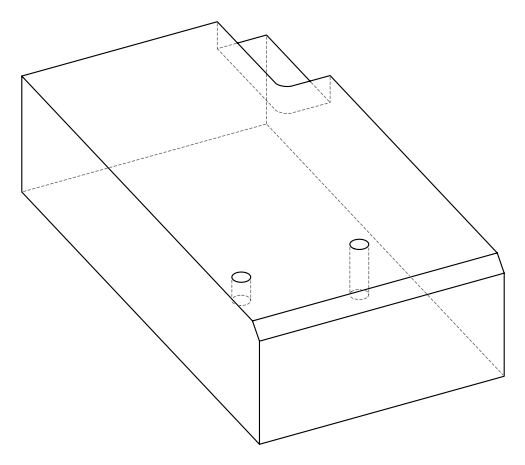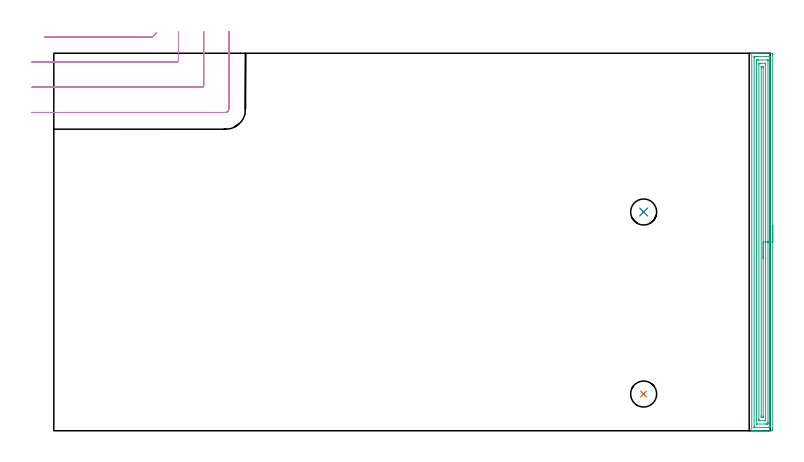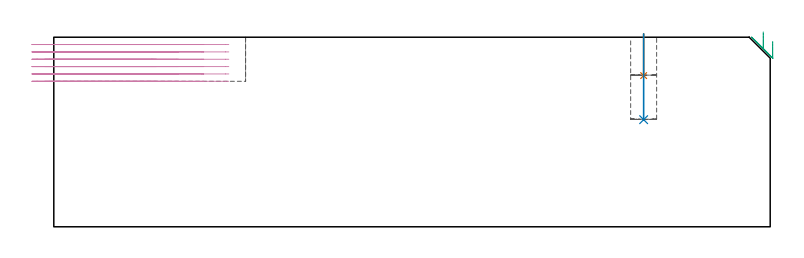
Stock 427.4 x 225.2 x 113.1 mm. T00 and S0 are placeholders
(PLAN: 4 operations, 2 tool changes, 15.9 min)
(1 INDEXABLE_INSERT_DRILL_BLIND_HOLE_FROM_SOLID | STEP1POCKET | NXT0302_002 | 0.1 min | 4276 mm3)
(2 INDEXABLE_INSERT_DRILL_BLIND_HOLE_FROM_SOLID_1 | STEP1POCKET_1 | NXT0302_002 | 0.21 min | 9228 mm3)
(3 AREA_MILL | FG_CHAMFER_SURFACE | UGT0205_001 | 9.23 min | 17592 mm3)
(4 MILL_CORNER_NOTCH_RECTANGULAR | CORNER_NOTCH_RECTANGULAR | UGT0201_136 | Follow Part, ap 5, ae 75% | 6.31 min | 135494 mm3)
(TOOL NXT0302_002 | Index. Insert Drill 15.5mm [880-D1550L20-05] | D15.5 PA176 FL78 Z2)
(TOOL UGT0205_001 | Chamfer Mill 20 x 3 x 45 deg. | D20 FL50 Z2)
(TOOL UGT0201_136 | Carbide End Mill 20.0 | D20 FL30 Z4)
(OP 1 INDEXABLE_INSERT_DRILL_BLIND_HOLE_FROM_SOLID)
G17 G21 G94 G90
T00 M6
G54
G17 G0 G90 X351.9 Y21.9 S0 M3
G43 Z123.1 H1
G94 G81 G98 Z90.2 F250. R115.1
G80
M5
M2
(OP 2 INDEXABLE_INSERT_DRILL_BLIND_HOLE_FROM_SOLID_1)
G17 G21 G94 G90
T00 M6
G54
G17 G0 G90 X351.9 Y130.5 S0 M3
G43 Z123.1 H1
G94 G81 G98 Z63.9 F250. R115.1
G80
M5
M2
(OP 3 AREA_MILL)
G17 G21 G94 G90
T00 M6
G54
G17 G0 G90 X428.9 Y122.6 S1061 M3
G43 Z123.1 H0
Z110.6
G94 G1 Y122.562 Z109.728 F250.
Y122.448 Z108.863
Y122.259 Z108.012
Y121.997 Z107.18
Y121.663 Z106.374
Y121.26 Z105.6
Y120.792 Z104.864
Y120.26 Z104.172
Y119.671 Z103.529
Y119.028 Z102.94
Y118.336 Z102.408
Y117.6 Z101.94
Y116.826 Z101.537
Y116.02 Z101.203
Y115.188 Z100.941
Y114.336 Z100.752
Y113.472 Z100.638
Y112.6 Z100.6
Y0.994
X428.899 Y0.605 Z100.601
X428.895 Y0.107 Z100.603
X428.892 Y0.009 Z100.606
X428.401 Y0. Z101.096
X419.553 Z109.941
X418.982 Z110.514
X418.668 Z110.828
X418.098 Z111.399
X417.784 Z111.711
X417.155 Z112.344
X416.754 Z112.745
X416.42 Z113.071
X416.402 Y0.008 Z113.088
X416.4 Y0.158 Z113.1
Y225.042
X416.403 Y225.192 Z113.088
X416.42 Y225.2 Z113.071
X416.754 Z112.745
X417.155 Z112.344
X417.784 Z111.711
X418.982 Z110.514
X419.553 Z109.941
X427.802 Z101.695
X428.401 Y225.196 Z101.096
X428.892 Y225.191 Z100.606
X428.895 Y225.093 Z100.603
X428.899 Y224.595 Z100.601
X428.9 Y224.092 Z100.6
Y112.6
X427.486 Z102.014
Y2.389
X427.484 Y2.174 Z102.016
X427.481 Y2.067 Z102.019
X427.479 Y2.022 Z102.021
X427.404 Y2.01 Z102.096
X427.015 Y2.002 Z102.485
X426.632 Y2.001 Z102.868
X426.133 Y2. Z103.367
X418.169 Y2.001 Z111.331
X417.937 Y2.004 Z111.563
X417.835 Y2.009 Z111.665
X417.821 Y2.011 Z111.679
X417.819 Y2.027 Z111.681
X417.816 Y2.073 Z111.684
X417.815 Y2.168 Z111.685
X417.814 Y2.358 Z111.686
Y222.811
X417.816 Y223.026 Z111.684
X417.819 Y223.133 Z111.681
X417.821 Y223.178 Z111.679
X417.897 Y223.19 Z111.603
X418.285 Y223.197 Z111.215
X418.668 Y223.199 Z110.832
X419.167 Y223.2 Z110.333
X427.131 Z102.369
X427.363 Y223.196 Z102.137
X427.466 Y223.191 Z102.034
X427.479 Y223.189 Z102.021
X427.481 Y223.173 Z102.019
X427.484 Y223.127 Z102.016
X427.485 Y223.032 Z102.015
X427.486 Y222.842 Z102.014
Y112.6
X426.072 Z103.428
X426.071 Y5.067 Z103.429
Y4.74 Z103.43
X426.066 Y4.174 Z103.434
X426.065 Y4.02 Z103.435
X425.913 Y4.006 Z103.587
X425.747 Y4.003 Z103.753
X425.035 Y4. Z104.465
X424.862 Z104.638
X419.553 Y4.001 Z109.947
X419.381 Y4.004 Z110.119
X419.266 Y4.009 Z110.234
X419.234 Y4.012 Z110.266
X419.233 Y4.027 Z110.267
X419.231 Y4.065 Z110.269
X419.229 Y4.174 Z110.271
Y220.133
X419.23 Y220.46 Z110.27
X419.234 Y221.026 Z110.266
X419.235 Y221.18 Z110.265
X419.387 Y221.194 Z110.113
X419.553 Y221.197 Z109.947
X420.265 Y221.2 Z109.235
X420.438 Z109.062
X425.747 Y221.199 Z103.753
X425.92 Y221.196 Z103.58
X426.034 Y221.191 Z103.466
X426.066 Y221.188 Z103.434
X426.067 Y221.173 Z103.433
X426.07 Y221.135 Z103.43
X426.071 Y221.026 Z103.429
X426.072 Y112.6 Z103.428
X424.657 Z104.843
Y6.851
X424.655 Y6.168 Z104.845
X424.653 Y6.068 Z104.847
X424.651 Y6.016 Z104.849
X424.61 Y6.01 Z104.89
X423.937 Y6. Z105.563
X421.282 Z108.218
X420.89 Y6.004 Z108.61
X420.694 Y6.008 Z108.806
X420.651 Y6.01 Z108.849
X420.648 Y6.043 Z108.852
X420.646 Y6.101 Z108.854
X420.643 Y6.645 Z108.857
Y6.851
Y218.349
X420.645 Y219.032 Z108.855
X420.647 Y219.132 Z108.853
X420.649 Y219.184 Z108.851
X420.69 Y219.19 Z108.81
X421.364 Y219.2 Z108.136
X424.018 Z105.482
X424.41 Y219.196 Z105.09
X424.606 Y219.192 Z104.894
X424.649 Y219.19 Z104.851
X424.652 Y219.157 Z104.848
X424.654 Y219.099 Z104.846
X424.657 Y218.555 Z104.843
Y218.349
Y112.6
X423.243 Z106.257
Y8.484
X423.242 Y8.332 Z106.258
X423.237 Y8.029 Z106.263
X423.234 Y8.008 Z106.266
X423.229 Y8.005 Z106.271
X423.211 Y8.001 Z106.289
X422.838 Y8. Z106.662
X422.208 Y8.003 Z107.292
X422.118 Y8.006 Z107.382
X422.069 Y8.009 Z107.431
X422.064 Y8.18 Z107.436
X422.058 Y8.484 Z107.442
X422.057 Y8.636 Z107.443
Y8.788
Y216.716
X422.058 Y216.868 Z107.442
X422.064 Y217.171 Z107.436
X422.066 Y217.192 Z107.434
X422.071 Y217.195 Z107.429
X422.089 Y217.198 Z107.411
X422.462 Y217.2 Z107.038
X423.092 Y217.197 Z106.408
X423.182 Y217.194 Z106.318
X423.231 Y217.191 Z106.269
X423.236 Y217.02 Z106.264
X423.242 Y216.716 Z106.258
X423.243 Y216.564 Z106.257
Y216.412
Y112.6
Y111.728 Z106.295
Y110.864 Z106.409
Y110.012 Z106.598
Y109.18 Z106.86
Y108.374 Z107.194
Y107.6 Z107.597
Y106.864 Z108.065
Y106.172 Z108.596
Y105.529 Z109.186
Y104.94 Z109.829
Y104.408 Z110.521
Y103.94 Z111.257
Y103.537 Z112.031
Y103.203 Z112.837
Y102.941 Z113.669
Y102.752 Z114.52
Y102.638 Z115.385
Y102.6 Z116.257
G0 Z123.1
M5
M2
(OP 4 MILL_CORNER_NOTCH_RECTANGULAR)
G17 G21 G94 G90
T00 M6
G54
G17 G0 G90 X-5.431 Y234.9 S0 M3
G43 Z123.1 H0
Z108.717
G94 G1 X-2.431 F250.
X58.411 F500.
G3 X59.119 Y235.2 R1.
G1 X61.219 Y237.342 F250.
G0 Z123.1
X-13. Y219.9
Z108.717
G1 X-10.
X73.405 F500.
G3 X74.4 Y220.895 R1.
G1 Y235.2
Y238.2 F250.
G0 Z123.1
X-13. Y204.9
Z108.717
G1 X-10.
X88.405 F500.
G3 X89.4 Y205.895 R1.
G1 Y235.2
Y238.2 F250.
G0 Z123.1
X-13. Y189.9
Z108.717
G1 X-10.
X102.4 F500.
G3 X104.4 Y191.9 R2.
G1 Y235.2
Y238.2 F250.
G0 Z123.1
X-5.431 Y234.9
Z104.333
G1 X-2.431
X58.411 F500.
G3 X59.119 Y235.2 R1.
G1 X61.219 Y237.342 F250.
G0 Z123.1
X-13. Y219.9
Z104.333
G1 X-10.
X73.405 F500.
G3 X74.4 Y220.895 R1.
G1 Y235.2
Y238.2 F250.
G0 Z123.1
X-13. Y204.9
Z104.333
G1 X-10.
X88.405 F500.
G3 X89.4 Y205.895 R1.
G1 Y235.2
Y238.2 F250.
G0 Z123.1
X-13. Y189.9
Z104.333
G1 X-10.
X102.4 F500.
G3 X104.4 Y191.9 R2.
G1 Y235.2
Y238.2 F250.
G0 Z123.1
X-5.431 Y234.9
Z99.95
G1 X-2.431
X58.411 F500.
G3 X59.119 Y235.2 R1.
G1 X61.219 Y237.342 F250.
G0 Z123.1
X-13. Y219.9
Z99.95
G1 X-10.
X73.405 F500.
G3 X74.4 Y220.895 R1.
G1 Y235.2
Y238.2 F250.
G0 Z123.1
X-13. Y204.9
Z99.95
G1 X-10.
X88.405 F500.
G3 X89.4 Y205.895 R1.
G1 Y235.2
Y238.2 F250.
G0 Z123.1
X-13. Y189.9
Z99.95
G1 X-10.
X102.4 F500.
G3 X104.4 Y191.9 R2.
G1 Y235.2
Y238.2 F250.
G0 Z123.1
X-5.431 Y234.9
Z95.567
G1 X-2.431
X58.411 F500.
G3 X59.119 Y235.2 R1.
G1 X61.219 Y237.342 F250.
G0 Z123.1
X-13. Y219.9
Z95.567
G1 X-10.
X73.405 F500.
G3 X74.4 Y220.895 R1.
G1 Y235.2
Y238.2 F250.
G0 Z123.1
X-13. Y204.9
Z95.567
G1 X-10.
X88.405 F500.
G3 X89.4 Y205.895 R1.
G1 Y235.2
Y238.2 F250.
G0 Z123.1
X-13. Y189.9
Z95.567
G1 X-10.
X102.4 F500.
G3 X104.4 Y191.9 R2.
G1 Y235.2
Y238.2 F250.
G0 Z123.1
X-5.431 Y234.9
Z91.183
G1 X-2.431
X58.411 F500.
G3 X59.119 Y235.2 R1.
G1 X61.219 Y237.342 F250.
G0 Z123.1
X-13. Y219.9
Z91.183
G1 X-10.
X73.405 F500.
G3 X74.4 Y220.895 R1.
G1 Y235.2
Y238.2 F250.
G0 Z123.1
X-13. Y204.9
Z91.183
G1 X-10.
X88.405 F500.
G3 X89.4 Y205.895 R1.
G1 Y235.2
Y238.2 F250.
G0 Z123.1
X-13. Y189.9
Z91.183
G1 X-10.
X102.4 F500.
G3 X104.4 Y191.9 R2.
G1 Y235.2
Y238.2 F250.
G0 Z123.1
X-5.431 Y234.9
Z86.8
G1 X-2.431
X58.411 F500.
G3 X59.119 Y235.2 R1.
G1 X61.219 Y237.342 F250.
G0 Z123.1
X-13. Y219.9
Z86.8
G1 X-10.
X73.405 F500.
G3 X74.4 Y220.895 R1.
G1 Y235.2
Y238.2 F250.
G0 Z123.1
X-13. Y204.9
Z86.8
G1 X-10.
X88.405 F500.
G3 X89.4 Y205.895 R1.
G1 Y235.2
Y238.2 F250.
G0 Z123.1
X-13. Y189.9
Z86.8
G1 X-10.
X102.4 F500.
G3 X104.4 Y191.9 R2.
G1 Y235.2
Y238.2 F250.
G0 Z123.1
M5
M2
